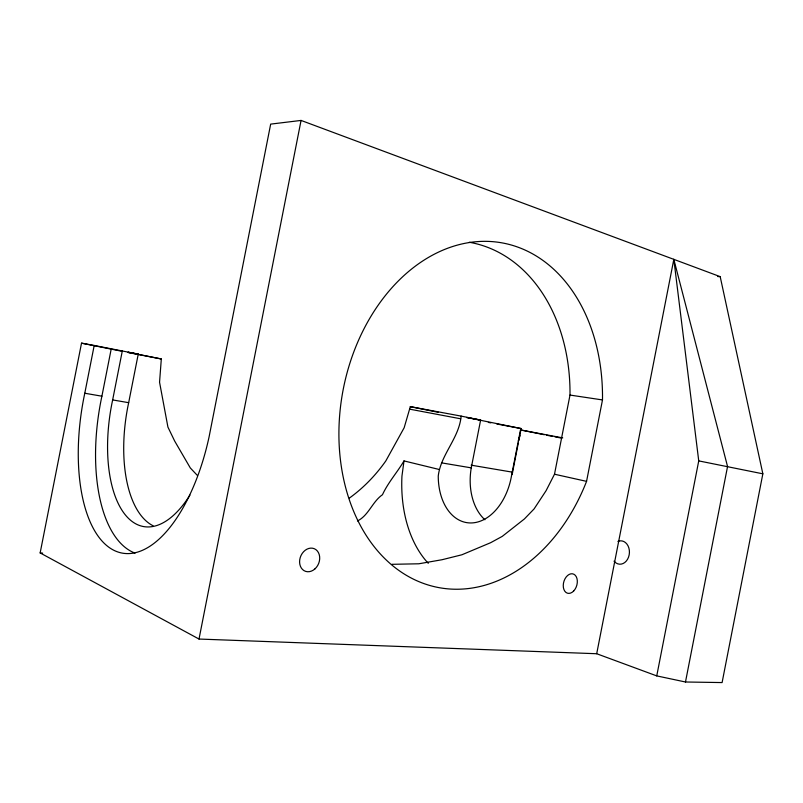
<?xml version="1.0" encoding="UTF-8"?>
<svg xmlns="http://www.w3.org/2000/svg" width="803" height="803" viewBox="0 0 803 803"><rect width="100%" height="100%" fill="white"/><g stroke="black" fill="none" stroke-linecap="round" stroke-linejoin="round"><path stroke-width="1.2" d="M128.229 352.316L161.313 358.971L159.556 382.228L167.927 427.106L174.683 441.078L190.301 467.938L197.167 475.225M484.912 519.762A52.968 36.898 -80.8 0 1 471.261 467.858L480.626 420.069L461.153 416.105C459.135 438.257 440.717 454.558 438.247 476.099A54.233 36.657 -80.7 0 0 470.909 522.954A54.233 36.657 -80.7 0 0 511.551 475.577L520.495 429.926L562.742 437.896M438.819 469.384L403.999 460.912L401.952 476.099A113.203 76.666 -80.7 0 0 428.27 563.325M656.744 675.895L596.699 653.732L673.827 259.359L720.191 276.644L762.85 473.82L722.098 682.57L685.481 681.998L656.744 675.895L698.74 460.892L673.827 259.359L301.065 120.43L270.671 124.114L209.091 436.842A140.655 65.204 -79.9 0 1 117.579 551.872A140.655 65.204 -79.9 0 1 84.787 393.239L94.202 345.471L138.246 354.103L128.671 402.684A110.081 53.41 -79.9 0 0 153.122 525.794M685.481 681.998L727.558 466.513L673.827 259.359M135.045 553.116A139.17 66.127 -79.9 0 1 101.901 396.2L111.226 348.893M189.93 495.14A111.175 52.747 -79.9 0 1 125.308 514.864A111.175 52.747 -79.9 0 1 112.651 399.924L122.317 350.891M596.699 653.732L199.014 639.047L301.065 120.43M349.365 498.091A160.891 135.878 -81.3 0 0 385.811 460.942L404.16 427.748L410.313 406.649L461.153 416.105M512.153 474.543A71.999 52.727 -81.1 0 1 512.585 472.194L518.286 443.095M518.758 440.676L521.137 428.551L466.653 417.47L480.626 420.069M391.914 564.318L418.795 563.786L442.011 559.731L461.886 554.783L490.603 542.718L502.246 536.384L524.379 518.979L534.085 508.931L546.07 490.713L554.502 474.222L570 395.066A169.905 128.972 -79.6 0 0 469.313 242.265M586.561 481.358L602.491 399.934A175.255 130.086 -79.6 0 0 426.122 258.817A175.255 130.086 -79.6 0 0 370.695 542.065A175.255 130.086 -79.6 0 0 586.561 481.358L554.502 474.222M199.014 639.047L40.15 552.926L81.525 343.152L94.202 345.471M518.377 440.967L519.983 435.557M403.999 460.912C397.264 472.365 388.11 482.432 382.459 494.728C372.341 501.694 368.567 515.576 357.445 520.956M617.898 541.413L620.227 540.841A11.714 9.024 -85.5 0 1 629.161 554.933A11.714 9.024 -85.5 0 1 615.911 562.903L614.034 561.167M717.731 276.543L720.191 276.644M40.15 552.926L42.649 553.126M570 395.066L602.491 399.934M441.52 462.859L471.261 467.858M471.15 465.168L512.585 472.194M112.651 399.924L128.671 402.684M84.787 393.239L101.901 396.2M128.129 352.276L138.246 354.103M161.313 358.971L128.209 352.547M488.365 422.408L490.794 422.87M496.856 424.004L521.137 428.551M409.821 409.189L460.631 418.785M554.943 436.862L560.815 437.966M698.74 460.892L762.85 473.82M81.525 343.152L122.066 351.312M410.313 406.649L438.378 412.34M520.495 429.926L544.253 434.724M546.632 435.216L552.605 436.42M314.886 568.946A12.145 9.686 -68 0 0 314.475 548.79A12.145 9.686 -68 0 0 299.589 562.05A12.145 9.686 -68 0 0 314.886 568.946M573.693 590.978A10.037 6.735 -74 0 0 573.934 574.275A10.037 6.735 -74 0 0 563.254 585.467A10.037 6.735 -74 0 0 573.693 590.978"/></g></svg>
